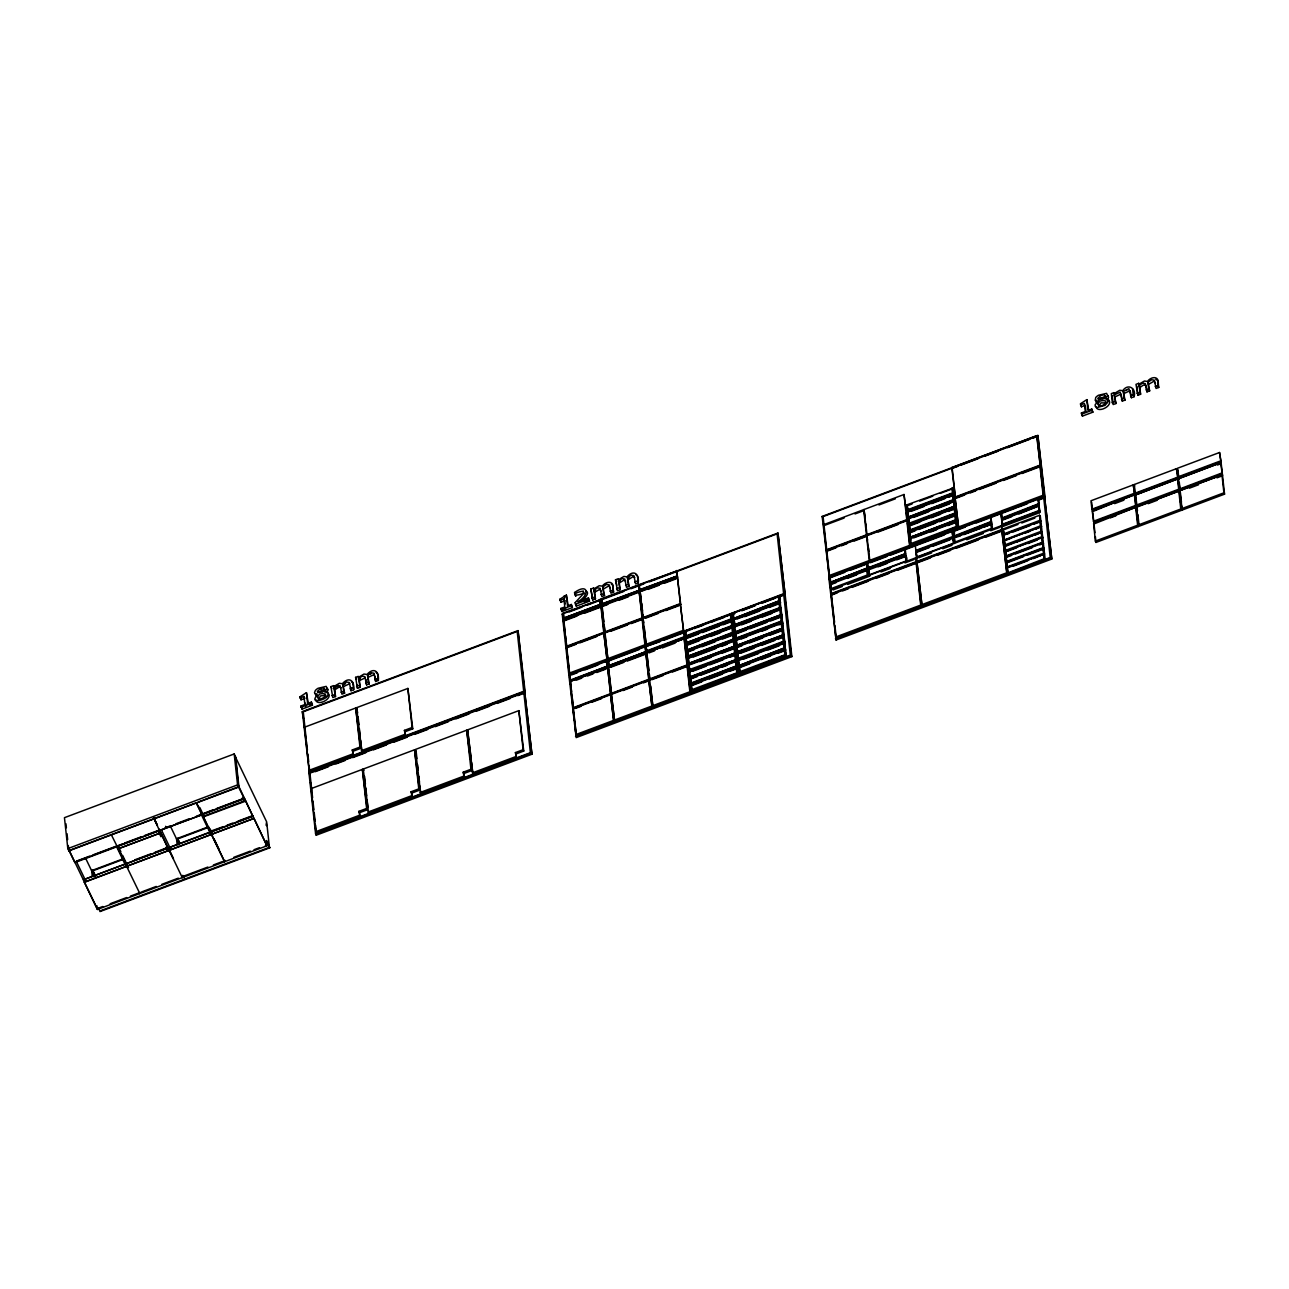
<?xml version="1.0" encoding="UTF-8"?>
<svg xmlns="http://www.w3.org/2000/svg" width="1289" height="1289" viewBox="0 0 1289 1289"><rect width="100%" height="100%" fill="white"/><g stroke="black" fill="none" stroke-linecap="round" stroke-linejoin="round"><path stroke-width="1.5" d="M325.424 691.436L325.134 690.05L323.152 689.744L318.431 692.467M315.434 693.933C321.315 692.741 309.714 700.862 317.803 700.636C321.879 700.153 329.259 697.687 328.179 692.531L324.409 691.855L327.229 688.632L326.181 686.376L318.077 688.278A6.622 3.335 -25.7 0 0 315.338 690.517L314.5 692.676L316.337 695.818M318.399 699.379L320.574 695.883L325.07 695.448L326.52 696.592M1098.808 406.357L1100.983 402.861L1106.719 402.941M315.66 699.556C316.514 706.372 330.757 700.153 329.082 694.417L328.276 693.885M1096.069 406.534C1096.923 413.334 1111.166 407.131 1109.507 401.395L1107.428 400.653M1098.679 400.283L1100.629 397.802L1105.543 397.028M568.256 605.991L566.37 595.051L559.925 599.224L560.957 602.221L564.824 600.755L563.921 598.869L560.038 600.32M1096.149 400.122L1096.101 402.313L1097.777 403.022M326.649 692.644L328.26 689.631L327.084 688.262M1107.074 399.622L1108.556 397.495L1108.105 395.546M581.339 601.335C583.337 599.256 591.071 592.988 585.673 590.749M627.84 578.745L628.968 577.617M574.781 594.213L574.588 592.505C588.01 582.821 590.362 594.358 577.939 601.85L588.428 597.919L589.492 601.19L576.312 606.136L575.216 602.559L583.127 594.036L583.434 591.055C571.462 592.827 572.944 597.903 584.336 592.94L584.707 593.713M335.639 687.585L334.641 688.519L334.528 687.504M360.292 678.32L359.309 679.255L359.196 678.256M594.551 590.926L595.55 589.991M619.219 581.661L620.218 580.727M353.685 689.728C354.717 679.819 348.61 676.58 342.342 683.718L339.329 683.315L333.722 686.618L333.625 685.619L330.919 686.634L332.82 697.558L335.511 696.543L333.867 687.907L337.444 685.426L340.215 685.909L341.907 694.143L344.598 693.144L342.906 684.54L346.548 682.01L349.303 682.493L350.995 690.743L353.685 689.728L352.864 682.961L351.414 681.704M335.511 696.543L334.769 689.808L339.168 687.053L341.134 687.794M343.809 686.441L349.77 683.686M378.354 680.463C379.385 670.554 373.278 667.315 366.994 674.453L363.997 674.05L358.39 677.37L358.278 676.354L355.587 677.37L357.472 688.31L360.179 687.295L358.535 678.659L362.112 676.161L364.884 676.644L366.575 684.894L369.266 683.879L367.574 675.275L371.2 672.761L373.971 673.229L375.663 681.478L378.354 680.463L377.532 673.696L376.082 672.439M360.179 687.295L359.438 680.544L365.335 677.837M368.477 677.176L374.438 674.437M594.455 589.911L593.536 588.026L590.845 589.041L592.731 599.965L595.437 598.95L593.794 590.314L597.371 587.832L600.142 588.316L601.834 596.549L604.525 595.55L602.833 586.946L606.458 584.416L609.23 584.9L610.922 593.149L613.612 592.134L612.791 585.367L611.34 584.11M595.437 598.95L594.696 592.215L599.723 589.347L601.254 591.329M603.735 588.831L608.827 585.931L610.358 587.913M638.281 582.87C639.312 572.961 633.189 569.722 626.921 576.86L623.908 576.457L618.317 579.776L618.204 578.761L615.514 579.776L617.399 590.716L620.09 589.701L618.446 581.049L622.039 578.568L624.811 579.051L626.486 587.301L629.193 586.286L627.485 577.681L631.127 575.168L633.898 575.635L635.59 583.885L638.281 582.87L637.459 576.102L636.009 574.846M620.09 589.701L619.365 582.95L623.763 580.195L625.713 580.952M628.404 579.583L632.851 576.779L634.8 577.536M1114.276 394.885L1120.173 392.194L1122.316 401.121L1125.007 400.106L1123.315 391.518L1128.89 388.634L1131.404 397.705L1134.111 396.706C1136.624 388.021 1127.811 383.139 1122.751 390.68L1119.738 390.293L1114.131 393.596L1114.034 392.597L1111.327 393.612L1112.31 402.651L1113.229 404.537L1115.92 403.521L1114.276 394.885L1115.92 403.521M1115.194 396.77L1121.092 394.08L1122.316 401.121M1124.217 393.403L1130.179 390.664L1131.404 397.705M1139.605 385.218L1138.686 383.332L1135.996 384.348L1137.897 395.272L1140.588 394.273L1138.944 385.62L1142.521 383.139L1145.293 383.623L1146.984 391.872L1149.675 390.857L1147.983 382.253L1151.609 379.723L1154.38 380.207L1156.072 388.456L1158.763 387.441L1157.941 380.674L1155.766 379.337M1140.588 394.273L1139.847 387.522L1143.44 385.04L1146.195 385.508L1146.984 391.872M1148.886 384.154L1153.977 381.238L1155.508 383.22M344.372 684.475L345.5 683.541M370.169 674.276L371.345 673.535M1125.909 390.519L1127.085 389.761M336.638 686.795L337.702 686.151M300.128 697.913L303.995 696.463L304.897 698.364L301.03 699.814L299.999 696.817L306.444 692.644L308.329 703.585M320.171 689.534L321.509 688.987M1088.754 410.563L1086.853 399.622L1080.408 403.795L1081.439 406.792L1085.306 405.326L1086.015 411.787M1080.536 404.891L1084.403 403.441L1085.274 411.513L1081.407 412.979L1082.454 416.089L1092.863 412.19L1091.815 409.064L1088.029 410.482L1086.853 399.622M306.444 692.644L307.62 703.504L311.406 702.086L312.454 705.212L302.045 709.111L300.998 706.001L304.865 704.551L303.995 696.463M566.37 595.051L567.547 605.911L571.333 604.493L572.38 607.618L561.956 611.518L560.924 608.408L564.791 606.958L563.921 598.869M301.127 707.226L311.535 703.327L311.406 702.086M331.901 695.673L334.608 694.658M340.989 692.257L343.696 691.242L342.906 684.54M350.092 688.842L352.783 687.827M356.57 686.409L359.26 685.394M365.657 682.993L368.364 681.994L367.574 675.275M374.745 679.593L377.451 678.578M561.053 609.633L571.462 605.717L571.333 604.493M575.41 604.251L588.59 599.288L588.428 597.919M591.828 598.08L594.519 597.065M600.916 594.664L603.606 593.649L602.833 586.946M610.003 591.248L612.71 590.233C615.288 580.437 606.491 580.566 602.253 586.124L599.256 585.722L593.649 589.025L593.536 588.026M616.496 588.815L619.187 587.8M625.584 585.399L628.275 584.4L627.485 577.681M634.671 581.984L637.362 580.985M1081.535 414.204L1091.96 410.289L1091.815 409.064M1112.31 402.651L1115.017 401.636M1121.414 399.236L1124.105 398.22L1123.315 391.518M1130.501 395.82L1133.192 394.805L1132.548 388.859M1136.979 393.387L1139.669 392.372M1146.066 389.971L1148.773 388.956L1147.983 382.253M1155.17 386.555L1157.86 385.556C1160.438 375.743 1151.641 375.872 1147.403 381.431L1144.406 381.028L1138.799 384.331L1138.686 383.332M584.094 601.77L589.347 599.804M309.795 704.922L312.325 703.971M561.956 611.518L561.827 610.293L565.694 608.843M602.301 633.93L566.773 647.271L562.745 613.29L600.352 599.691M605.105 633.398L601.754 605.701L639.247 590.91L601.625 604.509L601.915 605.604L601.028 598.918L638.426 584.884L638.99 588.654M641.31 591.345L639.843 589.54L639.312 584.545L676.918 570.946M1036.646 435.666L1040.287 466.102L955.407 497.973L951.781 467.536L1036.646 435.666L1037.081 436.552L1033.391 437.938M310.053 778.25L302.319 711.609L518.033 630.611L525.284 692.837L517.791 695.641M784.566 593.891L568.852 674.888L562.23 614.015L777.96 533.018L785.21 595.244L777.96 533.018M829.407 578.632L822.156 516.422L1037.871 435.424L1045.137 497.651L1039.498 499.761M569.158 611.937L581.935 607.135M587.317 605.121L602.591 599.385M603.8 598.934L623.779 591.425M631.046 588.702L643.872 583.885M649.35 581.822L654.796 579.776M655.134 579.663L674.792 572.284M675.774 571.913L777.122 533.855L783.631 593.73L569.674 674.066L566.387 646.869L603.784 632.835L607.071 660.016L603.784 632.835M955.407 497.973L952.2 468.423L957.743 466.344M961.433 464.958L978.029 458.723M985.408 455.952L998.331 451.102M1007.563 447.637L1029.702 439.323M601.56 603.913L639.183 590.314L601.786 604.348L601.415 601.028M639.843 589.54L677.466 575.941L642.405 589.105M642.921 614.772L643.324 618.527L639.908 590.136L677.305 576.086L680.721 604.477L645.193 617.818M601.85 604.96L639.247 590.91M642.47 589.701L675.178 577.424M601.705 605.153L639.312 591.554M677.386 576.747L639.989 590.781L641.294 599.739M601.028 605.943L563.486 620.073L563.905 620.976L577.005 616.061M640.037 591.329L677.595 577.182M600.207 601.899L600.722 606.587L564.389 620.218L564.034 618.527M601.979 599.611L602.656 605.846L639.006 592.215L638.651 590.507M641.809 591.152L677.273 577.826L676.387 571.156L677.112 576.28M584.481 613.242L601.302 606.926L600.819 605.492L563.631 619.977M603.816 621.62L602.189 606.603L607.796 604.493M619.026 600.287L628.371 596.775M647.948 589.411L659.178 585.206M664.786 583.095L676 578.89M855.01 513.957L864.113 510.541L863.694 509.638L823.639 524.687L824.074 525.574L844.102 518.049M906.344 512.845L907.182 520.595L867.143 535.628L863.968 509.542L904.024 494.493L905.925 508.962M878.969 504.966L895.356 498.811M355.716 707.999L359.953 747.072L352.268 749.956L353.347 755.29L352.912 751.294L360.598 748.41L355.716 707.999L304.43 727.254L305.074 728.591M360.646 740.321L361.919 752.067L356.602 707.677L407.872 688.423L412.754 728.833L405.068 731.717L405.503 735.713L404.424 730.38L412.109 727.495L407.872 688.423M198.168 802.048L238.9 786.612L235.694 757.078L234.195 753.952L64.45 817.677L67.818 848.613L68.881 850.853L238.626 787.112L235.275 756.176M906.538 504.982L906.828 511.217L906.538 504.982L907.102 508.752M907.069 504.789L952.281 488.338L952.813 493.316L907.665 510.38L907.955 511.459L907.069 504.789L907.633 508.559M952.587 487.693L954.231 494.622L907.102 512.313M906.763 509.187L906.425 506.078L912.08 503.951M919.621 501.115L932.817 496.168M940.358 493.333L953.554 488.386M907.601 509.767L952.603 492.881L952.055 487.887M953.135 492.672L953.119 487.484M953.199 493.284L953.489 494.364L953.667 492.479M953.876 492.93L954.956 501.357L907.843 519.048L907.359 511.024M907.746 511.024L952.877 493.929M953.264 493.929L953.731 493.075M910.936 511.395L924.132 506.448M931.673 503.612L944.853 498.65M948.623 497.248L954.279 495.121M954.988 497.071L1039.852 465.2M955.036 497.57L958.678 528.007L955.036 497.57L1039.917 465.7L1040.336 466.602L1021.887 473.53M955.471 498.472L964.688 495.008M970.23 492.93L975.757 490.851M979.447 489.466L996.059 483.23M1003.438 480.459L1016.36 475.609M907.488 517.356L907.263 511.717L908.149 518.404M908.342 516.502L907.794 511.524L908.552 516.953L953.328 499.616L952.797 494.622L953.554 500.051L908.407 517.115L909.277 523.688M953.86 499.407L953.86 494.219L906.731 511.91L907.279 516.905M907.843 519.048L907.81 516.712M954.537 500.454L954.956 501.357M908.681 518.21L951.733 501.357M566.338 646.369L603.735 632.335L600.142 599.256M604.622 631.997L642.019 617.963L638.426 584.884M642.905 617.624L680.302 603.59L676.709 570.511M907.408 518.162L907.875 517.308M908.471 517.759L953.618 500.664M644.194 626.535L646.24 645.322L642.953 618.124L680.35 604.09L683.637 631.272L680.35 604.09M908.229 524.091L907.472 518.661L954.585 500.954L955.02 501.856M863.694 509.638L866.434 534.838L826.378 549.871L826.813 550.774L866.853 535.741M866.707 534.742L906.763 519.693L904.024 494.493M913.547 517.421L928.628 511.765M938.054 508.22L949.365 503.983M576.167 644.258L566.822 647.771L566.387 646.869M579.905 642.857L596.743 636.54M610.712 631.288L627.534 624.972M631.288 623.57L642.502 619.348L642.019 617.963M645.257 618.317L658.341 613.403M665.817 610.599L678.916 605.685M854.172 541.026L866.917 536.24L866.482 535.338L826.426 550.371L826.861 551.273L835.965 547.857M841.427 545.811L846.889 543.749M878.115 532.019L898.143 524.51M908.004 523.64L907.988 518.452M954.069 506.351L909.196 524.494L909.067 523.253L954.069 506.351L953.747 501.808M954.456 503.274L954.811 506.593L954.585 500.954M908.536 523.447L908.149 524.897L907.939 517.952M955.358 511.669L955.133 505.949M909.196 524.494L954.134 506.948L954.827 511.862M954.73 507.399L955.197 506.545M908.954 530.826L908.197 525.396L955.326 507.705L956.148 513.731M915.013 530.891L909.357 533.018L909.261 524.994L910.147 531.68M910.453 525.074L955.697 508.092L955.181 503.419M910.517 525.574L919.943 522.045M931.238 517.791L940.664 514.247M948.205 511.427L955.745 508.591L955.342 506.4M908.745 530.375L908.938 525.638M909.792 529.988L954.795 513.086L954.263 508.092M908.197 525.396L909.309 532.518L956.422 514.827L955.858 512.684M910.211 532.18L909.857 530.585L955.02 513.538M909.68 532.373L908.809 530.971M911.951 530.327L955.085 514.134L954.795 513.086M909.937 531.229L954.859 513.683M939.52 521.691L956.486 515.326L956.051 514.44L908.922 532.131L909.744 538.158M67.818 848.613L237.563 784.888L234.195 753.952M918.783 529.489L935.75 523.108M909.47 537.11L909.551 531.229M955.085 514.134L955.745 520.273L910.743 537.159L955.536 519.821L954.94 514.327M956.599 519.419L956.051 514.44M910.598 537.32L910.888 538.415L910.598 537.32L955.6 520.418L955.874 521.513M956.196 520.869L956.664 520.015L956.47 521.819M909.696 536.143L910.034 539.253L910.002 536.917M910.662 537.964L955.81 520.869M910.421 544.296L909.663 538.866L956.776 521.175C957.501 522.174 957.953 530.278 956.325 527.153M909.663 538.866L910.775 545.988L910.936 538.915M913.804 537.835L957.163 521.562L956.647 516.889M930.819 531.97L936.475 529.843M947.786 525.606L957.211 522.061L956.809 519.87M910.195 543.845L910.405 539.108M911.259 543.459L956.261 526.557L955.729 521.562M956.406 527.813L911.404 544.699L956.47 527.008M957.147 528.055L957.534 526.605L957.888 528.297M352.703 753.952L309.118 770.323L309.763 771.66L523.705 691.323L517.195 631.449L303.253 711.786L306.137 738.388M361.274 750.73L404.859 734.376M956.261 526.557L956.551 527.604L911.613 545.15L910.26 544.457M569.255 673.164L606.652 659.13M607.522 658.792L644.919 644.758L642.067 618.462L604.67 632.496L607.957 659.694L605.298 635.268M645.805 644.419L683.202 630.385M866.482 535.338L869.221 560.538L829.165 575.571L829.6 576.473L1043.542 496.136L1037.049 436.262L823.091 516.599L829.391 574.54M869.495 560.441L909.551 545.392L906.811 520.192L866.772 535.241L869.93 561.327M958.243 527.104L1043.123 495.25L1039.917 465.7M684.991 636.734L684.765 631.094L685.329 634.865M730.283 613.999L731.04 619.445L685.893 636.492L686.183 637.588L685.281 630.901L730.509 614.45M731.959 619.187L731.346 613.612L732.458 620.734L685.329 638.426L685.506 636.54M733.586 619.107L732.233 613.274L778.508 596.42M780.377 608.553L779.362 595.582L780.457 602.704L737.115 618.994M308.925 772.482L524.639 691.5L518.033 630.611M828.763 577.295L1044.493 496.297L1037.871 435.424M524.704 691.984L308.973 772.981L315.596 833.87L316.24 835.208L531.954 754.21L524.704 691.984L531.954 754.21M692.709 628.903L568.9 675.388L576.167 737.614L791.881 656.617L785.259 595.744L784.614 594.39L778.991 596.517M698.332 626.792L713.333 621.169M718.972 619.042L733.973 613.419M741.481 610.599L754.613 605.669M762.105 602.849L775.237 597.919M828.827 577.794L1044.541 496.797L1051.792 559.023L836.078 640.021L828.827 577.794L829.471 579.132M694.078 628.645L703.504 625.117M711.045 622.281L724.241 617.334M742.093 610.632L755.273 605.669M762.814 602.849L776.01 597.887M571.72 674.856L577.343 672.745M584.852 669.926L597.999 664.995M605.492 662.175L639.28 649.495M659.92 641.729L644.774 646.901M663.674 640.327L686.199 631.868M731.234 614.966L734.988 613.548M780.038 596.63L783.793 595.228L790.302 655.102L576.344 735.439L573.057 708.257L610.454 694.207L613.741 721.405L610.454 694.207M829.762 577.971L844.827 572.316M850.273 570.27L865.418 564.582M870.397 562.713L886.735 556.574M890.377 555.205L934.219 538.754M934.863 538.512L944.241 534.983M951.749 532.164L965.235 527.104M976.127 523.012L988.856 518.226M991.16 517.372L1016.344 507.914M1017.44 507.495L1027.236 503.822M1038.08 499.745L1043.719 497.635L1050.213 557.509L836.271 637.846L835.836 636.959L920.717 605.089L916.06 562.278L831.179 594.132L836.078 640.021M76.55 861.084L89.408 856.25M93.082 854.881L116.848 845.955M118.008 845.648L122.954 843.796M124.501 843.087L141.033 836.867M144.706 835.498L158.048 830.551M165.089 827.828L170.599 825.766M176.126 823.703L188.984 818.869M196.331 816.243L213.039 809.83M216.713 808.461L242.912 798.697M157.806 831.034L74.875 862.003M159.755 830.277L202.147 814.793M204.033 813.649L244.443 798.326M315.193 771.708L328.324 766.778M335.833 763.974L345.21 760.446M352.719 757.626L365.85 752.695M373.343 749.876L386.474 744.945M393.983 742.142L407.115 737.211M414.623 734.392L427.739 729.461M435.247 726.642L448.379 721.711M455.887 718.891L469.019 713.961M476.511 711.141L489.643 706.211M497.151 703.391L510.283 698.461M244.523 798.632L74.875 862.583L69.026 850.547L196.154 802.805L201.97 814.857M196.331 802.741L203.163 816.356L245.426 800.485L252.821 816.42M125.516 863.243L125.726 864.129L118.282 848.694L160.609 832.855L167.941 848.275L167.667 847.34M684.765 636.283L684.765 631.094M685.829 635.896L730.831 618.994M731.362 618.801L731.346 613.612M732.78 618.269L732.764 613.081M734.053 618.317L778.83 600.964L733.908 618.462L734.778 625.052L779.781 608.15M779.362 595.582L779.587 601.222M608.231 665.285L607.699 660.29L608.456 665.736L645.853 651.686L608.295 665.881L609.117 666.784M683.911 636.863L646.514 650.913L646.788 651.96L684.185 637.91L683.589 632.319M830.084 582.515L867.271 568.03L829.939 582.66L831.614 595.035L837.157 592.956M953.908 535.499L953.377 530.504L954.134 535.934L991.305 521.449L990.774 516.454L991.531 521.9L954.053 536.74L991.37 522.045M1001.392 517.662L1000.844 512.668L1001.601 518.114L1038.789 503.628L1038.241 498.634L1038.998 504.063L1001.521 518.919L1038.853 504.225M731.894 618.591L733.038 632.706M779.893 600.577L780.183 601.609M646.579 651.509L684.121 637.314M868.222 568.288L905.555 553.642L868.158 567.692L868.432 568.739L903.492 555.575M915.689 550.467L953.087 536.417M685.297 636.089L685.055 637.33L684.233 631.304M686.102 636.927L731.105 620.041L732.506 632.915L687.359 649.962L687.649 651.058L687.359 649.962M734.778 625.052L734.118 618.913L778.894 601.56M570.769 680.511L607.57 666.059L570.173 680.109M572.574 679.819L605.282 667.541M608.585 666.977L608.44 660.548L608.988 664.109M610.857 665.446L645.692 651.847M685.361 636.685L684.83 636.879M685.957 637.137L730.96 620.235L731.234 621.185M732.104 619.042L731.765 620.992M733.344 620.396L733.441 619.316M733.973 619.107L778.975 602.221L779.233 603.155M867.336 568.626L829.939 582.66M991.595 522.496L954.263 537.191L991.66 523.141L991.305 521.449M1038.789 503.628L1039.063 504.676L1001.73 519.354L1001.456 518.259M607.49 666.864L570.092 680.898L570.576 682.348M608.376 666.526L645.773 652.492L649.108 680.221L611.711 694.272L608.424 667.074L645.918 652.282M570.302 681.349L570.705 679.899M606.523 668.282L607.409 666.22M644.806 653.91L645.982 652.943M647.255 651.154L646.869 652.605L684.266 638.571L687.391 665.849L649.994 679.899L649.382 674.26M647.4 652.411L684.266 638.571L646.707 652.701L648.979 670.506M684.958 638.039L732.088 620.347L733.183 627.469L686.07 645.161L685.442 637.33M734.247 625.246L732.958 620.009L780.087 602.317L781.198 609.439L734.069 627.147L733.57 625.6L734.44 626.986M867.626 569.722L830.003 583.305L867.545 569.061M905.909 555.35L868.287 568.932L905.909 555.35L905.232 549.098M953.377 537.513L915.77 551.112L953.377 537.513L952.7 531.277M1038.918 504.869L1039.724 510.815L1002.343 524.849L1001.585 519.419L1039.063 504.676M570.141 681.462L607.538 667.412L610.825 694.61L573.428 708.644L569.625 675.114M604.702 668.959L570.834 681.156M610.196 666.896L642.985 654.586M831.84 583.675L830.487 584.707L836.11 582.596M833.661 582.999L867.674 570.221L868.432 575.651L867.674 570.221M868.56 569.883L869.318 575.313L868.883 569.239M870.123 569.303L904.717 556.316M905.216 556.123C908.407 555.881 906.183 567.837 905.958 555.849M916.028 552.063L916.785 557.493L916.028 552.063L917.591 551.483M919.411 550.79L952.2 538.496M953.425 538.012L954.182 543.459L952.684 537.771M955.391 542.476L954.311 537.69L955.874 537.11M957.695 536.417L991.934 524.091L984.442 526.895M1002.343 524.849L1001.795 519.854L1003.358 519.274M1005.178 518.597L1039.192 505.82M685.394 638.925L698.59 633.979M702.36 632.561L719.31 626.18M723.081 624.778L732.506 621.234L732.023 619.848M744.704 616.658L759.785 610.986M769.211 607.457L780.522 603.204M576.183 680.238L581.79 678.127M587.413 676.032L593.021 673.921M596.759 672.52L606.104 669.007M610.728 667.267L623.812 662.353M627.55 660.951L646.256 653.926M649.012 652.895L654.619 650.784M662.095 647.98L675.194 643.066M847.324 578.39L856.669 574.878M878.131 566.822L887.476 563.309M896.822 559.797L904.298 556.993M916.253 552.498L929.337 547.583M933.075 546.182L949.912 539.865M960.144 536.031L954.311 537.69M963.882 534.613L980.703 528.297M1011.623 516.696L1002.536 520.112L1001.811 513.376M1018.89 513.973L1038.66 506.013M685.506 643.018L685.587 637.137M731.781 626.18L686.554 642.631L731.556 625.729L731.846 626.776M732.619 625.326L732.378 626.583M734.569 624.601L779.571 607.699L778.298 595.985M780.103 607.506L780.087 602.317M735.713 638.716L734.424 633.479L781.553 615.788L782.31 621.217L780.635 607.312M831.034 589.685L831.131 588.606L867.481 574.958L866.724 563.035L867.481 568.465M869.108 574.878L906.505 560.828M955.181 542.024L991.515 528.377L991.177 523.833M1002.117 524.397L1039.514 510.363L1038.982 505.369M733.409 629.531L733.924 634.204L686.795 651.896L685.571 643.63L686.376 644.516M686.973 644.822L686.634 643.227L731.62 626.325M732.152 626.132L732.442 627.227M779.974 609.89L779.7 608.956L734.633 625.197L779.636 608.295L781.247 621.62L736.245 638.522M780.167 608.102L780.441 609.198M916.576 557.041L916.382 550.113M917.107 556.848L953.973 543.007M991.515 528.377L992.466 529.086L991.708 523.64M1002.181 524.994L1039.804 511.411L1039.546 512.7L1003.213 526.347L1002.181 524.994L1002.471 526.089M686.699 643.872L731.91 627.421M733.634 626.245L734.811 633.882L781.924 616.19L780.844 607.747M916.012 558.782L915.577 557.879L830.712 589.75L831.147 590.636M916.463 557.557L1001.344 525.686L1001.762 526.573L1002.197 530.472L917.317 562.326L916.463 557.557L916.898 558.443M1002.262 525.654L1039.804 511.411M832.984 589.943L842.216 586.479M847.743 584.4L869.882 576.086M880.951 571.929L890.183 568.465M904.942 562.922L914.159 559.474M918.735 557.75L931.657 552.9M942.726 548.743L951.959 545.279M966.718 539.737L983.314 533.501M990.693 530.73L999.926 527.265M686.119 645.66L699.315 640.714M710.626 636.46L720.052 632.931M741.658 624.811L751.084 621.266M762.395 617.028L771.821 613.483M123.599 858.635L91.648 870.623L92.276 876.327M208.464 826.765L176.529 838.752L177.141 844.456M124.034 859.086L92.244 871.026L92.711 870.22M179.268 843.618L177.576 838.349M362.37 769.372L366.624 808.445L358.938 811.329L360.002 816.662L359.583 812.682L367.268 809.782L362.37 769.372L311.1 788.626L311.745 789.964M368.59 813.456L363.256 769.05L414.542 749.795L419.424 790.205L411.739 793.089L412.174 797.085L411.094 791.752L418.78 788.868L414.542 749.795M470.324 758.899L466.699 730.202L415.429 749.457L420.746 793.863L419.892 786.032M471.629 762.54L472.902 774.27L467.585 729.88L518.855 710.626L523.753 751.036L516.051 753.92L516.486 757.916L515.407 752.583L523.108 749.699L518.855 710.626M177.125 839.155L208.899 827.216M831.131 593.633L916.012 561.778L915.577 557.879M916.882 561.44L1001.762 529.57L1001.344 525.686M1003.164 528.941L1003.922 534.371L1003.164 528.941L1039.498 515.294L1040.255 520.74L1039.498 515.294M916.946 561.94L922.022 605.653L916.946 561.94L1001.811 530.069L1006.902 573.782L1001.762 529.57M1003.599 535.032L1003.374 529.392M1004.937 529.328L1018.02 524.414M1021.758 523.012L1034.858 518.097M831.566 594.535L916.431 562.665M687.037 650.607L686.215 644.564M687.504 649.801L732.297 632.464M732.829 632.271L732.813 627.082L685.684 644.774L686.231 649.753M735.52 631.787L780.522 614.885L735.358 631.932L736.067 636.863M734.231 631.739L733.699 626.744L780.812 609.053L781.037 614.692M842.684 590.878L848.226 588.799M851.916 587.413L868.512 581.178M875.892 578.407L888.814 573.557M898.03 570.092L916.495 563.164L916.012 561.778M917.365 562.826L930.287 557.976M937.667 555.205L950.589 550.371M956.116 548.292L978.254 539.978M985.634 537.207L1002.246 530.971M686.102 643.42L686.795 651.896M687.714 656.746L686.425 651.509L733.538 633.817L734.295 639.247L733.36 632.061M687.569 650.413L732.361 633.06L733.312 640.246L688.165 657.342L733.087 639.795L733.377 640.891M735.536 637.056L734.311 632.335M735.648 633.028L780.586 615.481M781.102 615.288L781.36 614.047M687.424 650.607L732.426 633.721L732.7 634.655M735.439 632.577L780.441 615.691M780.973 615.481L781.569 614.482L781.182 615.933M688.729 651.686L694.384 649.575M701.925 646.74L715.121 641.777M722.662 638.957L733.973 634.704L733.538 633.817M781.553 615.788L782.665 622.925L735.536 640.617L734.859 634.381L746.17 630.128M749.94 628.71L766.907 622.345M770.677 620.927L780.103 617.383M1133.24 484.89L1090.977 500.76L1091.88 508.946L1092.524 510.38L1134.787 494.525L1133.24 484.89L1134.642 494.041L1092.395 509.912M1134.127 484.567L1176.39 468.697L1177.034 470.034L1177.92 478.316L1135.673 494.186L1134.127 484.567L1134.771 485.905M1219.523 452.503L1177.26 468.358L1178.178 476.543L1178.678 477.51L1220.941 461.655L1219.523 452.503L1221.07 462.123L1178.71 477.768L1220.941 461.655M134.749 859.876L151.28 853.672M154.954 852.287L167.779 847.372M223.303 826.62L210.349 831.308L210.59 832.259M226.977 825.25L232.487 823.172M237.998 821.109L250.856 816.275M252.934 815.953L83.382 879.775L252.853 816.404M1003.712 533.936L1040.046 520.289M1003.39 534.581L1040.996 520.982L1003.438 535.08L1007.772 573.444L1004.357 539.914L1006.306 556.332M1009.271 533.42L1003.438 535.08M1013.009 532.019L1029.83 525.686M1033.585 524.285L1039.192 522.19M733.248 639.65L688.02 656.101L733.022 639.199M734.972 638.474L734.956 633.286M736.164 639.328L781.311 622.216L736.1 638.667L736.373 639.763L736.035 638.071L781.037 621.169M687.101 657.744L687.553 656.891L688.262 665.366L687.682 658.051L688.439 663.481M736.696 666.397L734.15 639.408L733.908 640.697M735.777 639.312L735.503 638.281M784.034 642.228L782.149 621.379L781.972 623.167M690.147 664.673L735.391 647.674L734.279 640.552L687.15 658.244L687.907 663.674M735.922 645.66L735.165 640.214L782.278 622.523L782.568 628.758L782.826 627.517M1004.308 539.414L1003.76 534.436L1004.518 539.865L1040.642 525.783L1040.094 520.788L1040.642 525.783M732.764 641.648L687.536 658.631L686.425 651.509M693.24 657.019L715.862 648.528M721.518 646.401L727.173 644.274M741.239 638.99L746.895 636.863M761.976 631.207L767.632 629.08M778.943 624.827L782.713 623.425L782.31 621.217M1009.867 538.899L1004.034 540.558L1041.593 526.476L1004.195 540.51M1024.819 533.292L1030.427 531.181M1036.05 529.07L1041.431 526.524M1092.089 509.139L1134.288 493.3M1178.323 476.769L1220.538 460.914M1135.528 493.719L1177.792 477.848L1176.39 468.697M1092.411 510.17L1134.674 494.299L1092.411 511.685M1135.561 493.961L1177.92 478.316M1135.4 495.04L1177.985 478.815L1137.236 494.283M1220.619 462.525L1222.278 474.03L1180.128 490.11L1222.391 474.239L1221.118 462.622L1178.871 478.493M1178.533 478.767L1221.118 462.622M688.761 662.836L688.213 657.841L688.971 663.287L733.973 646.385L688.825 663.432L689.841 671.263L688.954 664.576M734.279 640.552L734.504 646.192M735.697 645.209L735.697 640.021L737.002 654.087L784.115 636.395L783.438 630.16L783.019 629.258L735.89 646.949L736.712 652.991L736.422 646.756M736.76 644.806L736.228 639.827L736.986 645.257L781.972 628.355L736.825 645.402L737.163 646.997M734.811 645.547L734.633 647.432M782.359 628.307L783.39 629.66L736.261 647.352L735.165 640.214M1114.647 503.628L1123.847 500.18M1217.477 465.023L1221.15 463.637L1221.021 462.397M1004.904 544.909L1041.238 531.261L1040.69 526.283L1041.238 531.261M688.503 664.077L687.762 663.835M689.099 664.528L733.828 646.53M736.631 647.207L735.761 645.805M738.919 645.144L782.036 628.951M573.009 707.758L610.406 693.708L607.022 661.08M648.738 679.835L652.025 707.017L648.738 679.835L611.34 693.869L614.627 721.067L611.292 693.385L648.689 679.335L645.096 646.256L645.853 651.686M650.043 680.399L649.559 678.997L686.956 664.963L683.976 637.475M688.89 664.077L733.892 647.191L734.166 648.125M734.424 646.981L735.036 645.982M736.905 646.063L781.891 629.161M689.18 670.216L687.891 664.979L735.004 647.287L736.116 654.409L688.987 672.117L688.487 670.57L689.357 671.956M1016.07 542.282L1025.416 538.786M1034.777 535.273L1042.028 532.019M699.621 661.628L710.932 657.374M722.243 653.136L735.439 648.174M736.325 647.851L741.981 645.725M749.521 642.889L762.717 637.942M770.242 635.106L783.438 630.16M575.361 708.434L580.968 706.34M592.183 702.118L601.544 698.606M622.99 690.55L632.335 687.053M643.549 682.832L649.173 680.721M651.928 679.69L663.142 675.484M672.487 671.972L687.44 666.349L686.956 664.963M1005.501 550.403L1041.834 536.756L1041.286 531.761L1041.834 536.756M689.486 669.571L734.698 653.12L689.776 670.618M735.552 652.282L735.004 647.287M737.501 651.541L782.713 635.09L737.711 651.992L736.954 646.562M783.551 634.252L783.019 629.258M1007.273 550.79L1042.785 537.449M737.566 652.137L782.777 635.703L737.775 652.588M688.713 671.021L690.453 685.587L737.582 667.895L736.905 661.66L736.47 660.758L689.357 678.449L690.179 684.491L689.873 678.256M1007.321 551.289L1016.667 547.777M1027.881 543.571L1037.242 540.059M689.631 670.812L734.843 654.361M735.761 652.717L735.423 654.667M736.567 653.185L737.034 652.347L737.002 654.087M737.63 652.798L782.632 635.896L782.906 636.847M783.776 634.704L783.422 636.637M689.373 677.16L688.616 671.714L735.745 654.022L736.1 660.903M736.631 653.684L783.744 635.993L784.856 643.13L737.727 660.822L736.631 653.684L737.372 659.13M692.821 671.198L706.018 666.236M709.788 664.818L722.968 659.871M730.509 657.036L736.164 654.909L735.681 653.523M740.821 653.169L754.017 648.222M761.557 645.386L774.753 640.424M778.524 639.022L784.179 636.895L783.696 635.493M1093.41 521.272L1135.609 505.433L1135.963 506.174L1093.7 522.045L1092.234 511.072M1135.206 494.589L1136.431 505.079L1178.823 489.192L1179.113 489.965L1136.979 506.319L1179.242 490.448L1177.872 478.59M1222.246 473.772L1179.999 489.643L1178.355 478.396L1178.791 479.476M1136.882 506.094L1179.242 490.448M1136.092 506.641L1093.733 522.287L1136.092 506.641L1134.723 494.799L1092.573 510.879M1093.781 522.786L1136.157 507.141L1093.813 523.995L1093.894 523.012M1137.075 507.882L1136.93 506.593L1179.29 490.948L1136.721 507.173M1180.08 490.384L1222.439 474.739L1224.55 494.154L1182.287 510.025L1179.677 490.513L1180.063 491.512M1006.097 555.881L1042.43 542.25L1041.883 537.255L1042.64 542.685M1180.176 490.61L1222.439 474.739M1005.823 557.025L1043.381 542.943M1110.457 517.824L1115.968 515.761M1148.096 503.693L1157.28 500.245M1189.393 488.193L1198.577 484.745M1216.961 477.832L1222.471 475.77L1222.326 474.529M1011.656 555.366L1006.048 557.476L1005.774 556.526L1043.172 542.492L1043.446 543.442L1039.707 544.844M1015.394 553.964L1032.231 547.648M690.437 676.757L735.439 659.855L690.292 676.902L690.985 681.833M736.277 659.017L736.035 660.258M737.163 658.679L737.147 653.491L738.468 667.557L737.759 659.082L738.645 665.672M738.5 659.323L738.226 658.276L783.229 641.39L781.102 621.781M735.81 659.807L736.841 661.16L689.728 678.852L689.212 674.163M783.583 643.082L738.355 659.533L783.438 641.825M784.502 641.439L785.436 655.102M689.293 677.95L689.76 677.112L690.453 682.026M690.356 677.547L735.503 660.451M740.353 666.848L785.581 649.865L784.469 642.728L737.356 660.419L738.71 666.268M691.661 678.642L697.317 676.516M701.087 675.098L718.054 668.733M721.824 667.315L727.479 665.188M743.447 659.195L758.512 653.539M767.938 649.994L779.249 645.757M1007.321 565.645L1006.693 561.376L1043.027 547.728L1042.479 542.75M1006.419 562.52L1043.977 548.421M1023.466 556.655L1006.645 562.971L1006.371 562.02L1043.768 547.986L1044.042 548.921L1027.204 555.253M735.955 666.155L691.017 683.637L691.903 690.227L690.952 683.041L735.955 666.155L733.425 641.39M736.486 665.946L736.47 660.758M738.951 665.011L738.42 660.032L739.177 665.462L783.954 648.125L783.293 641.986M784.469 642.728L784.711 648.367M690.63 683.686L690.453 685.587M736.825 674.131L737.018 665.752M739.016 665.623L739.306 666.719L739.016 665.623L783.954 648.125M785.017 647.723L784.84 649.624M691.226 684.088L736.019 666.751L737.034 674.582M739.242 666.059L784.244 649.173L784.904 655.311L739.29 673.196M690.034 684.685L690.485 683.847M691.081 684.298L736.083 667.396L736.889 668.137L736.551 666.542M739.096 666.268L784.679 649.672M784.63 649.173L785.227 648.174M690.84 690.63L690.082 685.184L737.195 667.493L738.307 674.63L737.147 666.993M738.903 673.196L738.081 667.17L785.21 649.463L786.322 656.6L785.21 649.463M690.082 685.184L691.194 692.322L691.355 685.232M738.081 667.17L739.193 674.292L739.37 667.219L740.047 673.454M102.798 906.505L97.207 908.6L68.736 849.451M110.145 903.75L126.693 897.531M130.366 896.161L140.437 892.375M141.564 891.956L156.259 886.429M161.77 884.367L178.317 878.147M207.883 867.046L182.071 876.746L182.087 877.664M213.394 864.983L222.578 861.519M223.706 861.1L225.301 860.504M233.792 857.314L250.324 851.111M253.997 849.725L259.508 847.663M265.357 845.471L266.952 844.875L266.469 840.525L269.755 847.824L100.01 911.565L98.56 908.052M1007.289 566.87L1043.623 553.223L1043.075 548.228M690.517 686.086L701.812 681.833M709.353 678.997L722.549 674.05M730.09 671.215L737.63 668.395M740.402 667.348L749.827 663.803M761.138 659.565L770.564 656.02M778.105 653.201L785.646 650.365M266.952 845.81L254.014 818.418L84.333 882.337L97.384 909.47L266.952 845.81L238.481 785.726M463.25 772.159L464.33 777.493L463.25 772.159L470.952 769.275L466.699 730.202M1007.031 568.014L1044.573 553.916L1006.967 567.514L1007.241 568.449M1012.848 566.354L1027.8 560.731M1033.424 558.62L1044.412 553.964M463.895 773.513L471.597 770.613L470.743 762.798M100.703 910.679L269.691 847.227M690.63 690.179L690.823 685.442M691.677 689.776L736.68 672.89L736.97 673.921L691.822 691.033L736.905 673.325M737.743 672.487L737.501 673.728M738.629 672.149L738.839 667.412M739.693 671.762L784.695 654.86M359.357 815.325L315.773 831.695L316.417 833.032L530.375 752.695L523.866 692.821L309.924 773.158L312.599 797.794M367.945 812.102L411.529 795.748M420.101 792.526L463.686 776.155M472.257 772.933L515.842 756.579M785.565 656.359L785.968 654.909L784.824 656.101M575.909 734.553L613.306 720.503M614.192 720.18L651.59 706.13M652.476 705.792L689.873 691.758L687.021 665.462L649.624 679.496L652.911 706.694L650.655 686.038M690.759 691.42L691.967 690.823M739.822 673.003L784.759 655.457L785.033 656.552M921.587 604.75L1006.467 572.88M1008.095 572.799L1044.219 558.717L1043.671 553.722M1044.219 558.717L1045.17 559.41L1040.239 515.552M315.596 833.87L531.31 752.873M575.522 736.277L791.237 655.279L784.614 594.39M835.433 638.683L1051.147 557.686M1136.044 506.915L1138.268 526.557L1096.004 542.427L1095.36 541.09L1137.623 525.219L1135.673 507.044M1180.982 506.48L1181.401 510.347L1139.154 526.218L1138.509 524.881L1180.756 509.01L1178.791 490.851L1179.129 491.737M1181.642 508.688L1223.906 492.817L1221.94 474.658L1222.439 475.834M1221.086 463.669L1220.651 462.509M1221.924 472.966L1179.741 488.934M1134.868 496.088L1134.384 494.944L1135.577 505.449M1136.995 507.866L1136.608 506.786L1138.509 524.881M1136.108 508.204L1135.722 507.109M245.49 801.178L203.179 816.936L224.689 861.664M201.906 813.778L202.115 814.761M211.477 834.66L224.512 861.729L224.592 860.778M126.548 866.192L139.824 893.535M1178.694 489.208L1177.469 478.735L1178.001 479.846M244.378 798.89L237.563 784.888M117.251 846.631L111.289 834.676M84.252 882.111L253.869 818.418M1177.582 477.22L1135.319 493.091M244.282 798.1L244.443 798.922M1223.906 492.817L1224.55 494.154M1157.86 385.556L1158.763 387.441M1148.773 388.956L1149.675 390.857M1138.944 385.62L1139.847 387.522M1133.192 394.805L1134.111 396.706M1180.756 509.01L1181.401 510.347M1124.105 398.22L1125.007 400.106M1135.609 494.46L1136.979 506.319M1091.96 410.289L1092.863 412.19M1136.93 506.593L1137.462 510.686M1137.623 525.219L1138.268 526.557M1081.407 412.979L1082.454 416.089M1044.493 496.297L1051.792 559.023M1043.123 495.25L1043.542 496.136M1039.869 512.055L1039.579 510.96M1042.849 537.948L1042.575 536.997L1005.388 551.499M1042.43 542.25L1043.236 548.179M1043.027 547.728L1043.832 553.674M1043.623 553.223L1044.428 559.152M1004.792 546.004L1042.189 531.954L1004.856 546.504M990.451 517.098L991.724 528.828M951.781 467.536L952.2 468.423M954.392 499.214L954.214 501.115L953.924 500.019M954.279 501.614L954.601 506.158M954.666 506.754L954.956 507.85M955.729 515.084L956.067 519.628M956.132 520.224L956.406 521.32M955.939 522.013L955.6 520.418M954.327 531.197L954.472 534.081M955.004 537.432L954.65 535.741M953.973 536.095L954.263 537.191M906.006 505.175L906.425 506.078M907.472 518.661L908.568 525.783L908.068 524.236M906.763 519.693L907.247 521.094M915.303 545.328L915.98 551.563M911.323 544.055L911.613 545.15M909.551 545.392L909.986 546.294L907.456 523.028M905.377 555.543L905.974 561.037M920.717 605.089L921.136 605.975L916.495 563.164M863.968 509.542L865.032 516.245M866.434 534.838L867.61 540.01M869.221 560.538L869.656 561.44M867.835 563.148L868.512 569.384M869.044 569.19L868.915 566.516M822.156 516.422L822.801 517.759M829.326 577.069L834.579 622.281M779.958 601.173L780.457 602.704M779.764 602.962L780.119 601.012M779.571 607.699L779.845 608.746M781.488 615.288L781.924 616.19M780.361 615.046L780.651 616.142M781.827 628.516L782.117 629.612M791.237 655.279L791.881 656.617M784.357 641.584L784.115 642.873M783.229 641.39L783.503 642.438M785.082 648.319L785.581 649.865M732.233 613.274L732.668 614.16M733.312 618.059L732.909 619.51M732.958 620.009L733.57 625.6M734.633 625.197L734.843 625.648M734.972 626.792L735.294 631.336M734.424 633.479L734.859 634.381M733.425 632.673L733.924 634.204M733.232 634.462L733.57 632.512M735.036 639.07L735.536 640.617M734.649 640.939L734.295 639.247M736.825 645.402L737.115 646.498M734.875 646.143L735.391 647.674M737.904 653.732L738.226 658.276M735.278 660.016L735.568 661.112M737.807 673.084L737.566 674.373M680.302 603.59L680.721 604.477M686.634 643.227L686.908 644.323M687.698 651.557L688.02 656.101M688.084 656.697L688.31 657.148M687.891 664.979L688.987 672.117M689.889 671.762L690.227 676.306M688.616 671.714L689.051 672.616M690.292 676.902L690.566 677.998M691.742 690.372L692.032 691.468M689.873 691.758L690.308 692.644L687.44 666.349M639.151 591.667L641.632 611.34M628.275 584.4L629.193 586.286M642.953 618.124L643.791 622.78M618.446 581.049L619.365 582.95M615.514 579.776L616.819 585.287M646.192 646.369L649.559 678.997M644.919 644.758L645.354 645.644L642.502 619.348M612.71 590.233L613.612 592.134M648.689 679.335L649.108 680.221M603.606 593.649L604.525 595.55M601.754 605.701L602.189 606.603M593.794 590.314L594.696 592.215M600.722 606.587L599.997 601.56M590.845 589.041L592.731 599.965M588.59 599.288L589.492 601.19M603.735 632.335L604.17 633.221L601.302 606.926M574.588 592.505L575.684 596.114M574.942 594.165L575.845 596.05M575.216 602.559L576.312 606.136M571.462 605.717L572.38 607.618M564.147 595.889L565.049 597.774M610.406 693.708L610.825 694.61M559.925 599.224L560.957 602.221M560.924 608.408L561.827 610.293M563.696 613.983L563.857 616.867M562.23 614.015L562.874 615.352M573.057 708.257L573.492 709.143M524.639 691.5L525.284 692.837M523.108 749.699L523.753 751.036M515.407 752.583L516.051 753.92M467.585 729.88L471.21 758.625M470.952 769.275L471.597 770.613M412.109 727.495L412.754 728.833M404.424 730.38L405.068 731.717M368.364 681.994L369.266 683.879M418.78 788.868L419.424 790.205M358.535 678.659L359.438 680.544M411.094 791.752L411.739 793.089M355.587 677.37L356.489 679.255M356.602 707.677L357.665 712.93M343.696 691.242L344.598 693.144M333.867 687.907L334.769 689.808M330.919 686.634L331.837 688.519M359.953 747.072L360.598 748.41M363.256 769.05L363.901 770.387M352.268 749.956L352.912 751.294M366.624 808.445L367.268 809.782M311.535 703.327L312.454 705.212M358.938 811.329L359.583 812.682M299.999 696.817L301.03 699.814M300.998 706.001L302.045 709.111M302.319 711.609L303.592 718.843M235.758 757.674L266.662 821.883L269.337 846.486M266.211 824.912L266.565 825.653L266.275 822.914M269.755 847.824L266.904 841.427M242.413 797.794L244.12 801.339M199.811 807.542L204.065 816.372M210.01 828.73L212.556 834.031M197.942 805.367L212.411 835.449M214.151 839.058L219.372 849.918M200.778 813.44L210.977 834.628M177.608 838.656L179.767 843.119M179.799 843.425L177.64 838.962L178.285 844.811M177.092 838.849L179.235 843.312M170.502 826.394L177.383 840.67M165.604 826.313L166.184 827.506M161.576 830.245L170.921 849.66M182.796 875.344L184.826 879.098M157.194 824.831L153.794 817.774L153.907 818.676M173.451 858.619L168.247 847.904M153.6 817.58L157.435 825.54M159.127 829.069L173.274 858.683M182.265 877.6L169.052 850.063M158.386 831.437L160.948 836.738M166.039 847.324L167.731 850.853M118.346 846.47L120.892 851.771M122.584 855.3L128.546 867.658M117.396 846.357L127.53 867.32M116.751 847.066L126.096 866.482M93.42 871.718L94.854 874.683M92.744 870.526L95.612 876.472M92.212 870.72L94.387 875.489M85.638 858.265L92.502 872.54M76.696 862.115L86.041 881.531M159.417 830.374L153.633 817.838M160.738 832.903L118.491 848.758M1093.604 523.463L1095.36 541.09M1177.904 469.712L1178.807 477.993M1179.29 482.36L1180.128 490.11M1180.386 492.559L1181.449 502.259M1181.868 506.142L1182.287 510.025M1179.193 490.722L1179.322 491.963M1179.516 492.881L1180.563 502.597M1136.914 386.233L1137.897 395.272M1137.881 514.569L1138.944 524.285M1112.246 395.497L1113.035 402.732M1081.326 405.681L1081.439 406.792M1091.622 502.098L1092.347 508.736M1092.782 512.829L1093.845 522.512M1094.103 524.945L1094.957 532.711M1095.376 536.595L1096.004 542.427M1038.306 501.292L1039.546 512.7M1002.874 523.221L1003.213 526.347M1006.145 556.381L1006.693 561.376M1007.337 567.369L1007.885 572.348M955.745 508.591L956.084 511.717M955.922 516.744L956.277 520.063M954.795 507.898L955.326 512.893M956.245 521.368L956.792 526.363M952.893 536.611L952.168 531.471L953.441 543.201M909.47 525.445L910.018 530.423M908.519 518.259L909.067 523.253M909.986 531.729L910.533 536.723M908.809 524.494L908.6 524.043M910.276 537.964L909.599 538.367M905.249 552.868L904.701 549.307L905.055 552.627M865.87 523.995L866.305 527.878M868.464 547.761L868.883 551.628M868.899 567.933L869.414 574.233M866.949 568.675L867.094 569.915M867.143 570.415L867.69 575.41M830.761 583.563L830.084 577.327L831.131 588.606M830.809 584.062L831.357 589.041M834.966 625.874L836.271 637.846M823.445 523.656L829.874 582.064M782.713 623.425L783.39 629.66M784.179 636.895L784.856 643.13M738.081 655.408L738.436 658.727M739.37 667.219L739.902 672.197M733.296 612.871L733.828 617.866M735.487 633.076L736.035 638.071M734.295 629.193L734.811 633.882M732.506 621.234L733.022 625.906M733.973 634.704L734.488 639.392M736.164 654.909L736.841 661.16M685.506 631.352L685.861 634.671M686.779 643.066L686.022 637.636L686.554 642.631M687.875 653.217L688.245 656.552M686.747 644.371L687.295 649.366M690.405 678.046L690.952 683.041M689.019 670.377L688.487 670.57M683.589 637.507L683.734 638.764M647.271 649.737L647.61 652.846M641.696 603.494L642.518 611.002M642.035 615.095L642.438 618.849L605.04 632.899L604.235 625.374M645.322 651.896L645.451 653.136M602.156 601.173L602.656 605.846M608.424 667.074L611.292 693.385M607.377 667.96L606.491 661.273L607.167 667.509M564.824 600.755L565.178 603.993M563.18 614.192L565.13 632.238M565.549 635.993L569.674 674.066M569.835 675.565L571.591 691.742M572.01 695.496L576.344 735.439M563.1 617.318L563.954 625.181M564.373 629.096L565.226 636.959M565.645 640.891L566.499 648.738M566.934 652.669L567.788 660.532M568.207 664.447L569.061 672.31M569.545 676.741L570.399 684.588M570.834 688.519L571.688 696.366M572.107 700.298L572.961 708.16M573.379 712.076L574.233 719.939M574.668 723.87L575.522 731.717M416.073 750.794L416.911 758.625M417.555 764.506L418.2 770.371M418.828 776.252L419.473 782.117M375.099 676.242L375.663 681.478M365.995 679.657L366.575 684.894M357.085 684.685L357.472 688.31M358.084 716.845L358.938 724.676M359.373 728.591L360.211 736.406M364.545 776.252L365.399 784.083M365.818 787.998L366.672 795.829M367.091 799.744L367.945 807.575M350.624 687.246L350.995 690.743M305.429 703.198L305.783 706.436M306.508 741.723L307.41 750.134M307.845 754.049L308.699 761.863M309.102 765.666L309.763 771.66M312.953 801.097L313.872 809.54M314.258 813.069L315.144 821.286M315.563 825.057L316.417 833.032M304.027 722.775L309.569 773.835M310.472 782.181L316.24 835.208M139.728 892.633L139.647 893.599M96.884 905.716L97.384 909.47M92.776 870.816L93.42 876.681M65.948 823.784L66.384 827.796M67.028 833.693L67.656 839.606M68.301 845.52L68.881 850.853M324.554 688.809L322.669 692.032L318.657 692.386A3.303 1.66 -25.7 0 1 317.352 691.42L320.719 688.278L323.442 687.827L324.554 688.809M1104.963 395.787L1103.078 399.01L1099.066 399.364A3.303 1.66 -25.7 0 1 1097.761 398.398L1101.128 395.256L1103.851 394.805L1104.963 395.787M1108.943 400.428L1105.092 405.374L1097.148 407.55L1095.231 406.357L1095.167 404.649L1098.309 401.217L1095.199 400.428L1095.747 397.479A6.622 3.335 -25.7 0 1 1098.486 395.256L1106.59 393.354L1107.638 395.61L1104.834 398.833L1107.783 398.962L1108.943 400.428M317.561 696.656L317.497 697.494C319.06 700.7 324.119 697.961 325.44 695.754L325.408 694.078L322.878 693.579L319.656 693.998L317.561 696.656M1097.97 403.618L1097.906 404.472C1099.469 407.678 1104.528 404.939 1105.849 402.716L1105.817 401.056L1103.287 400.557L1100.081 400.976L1097.97 403.618M600.69 604.235L563.293 618.285L600.69 604.235M600.755 604.847L563.357 618.881L600.755 604.847"/></g></svg>
